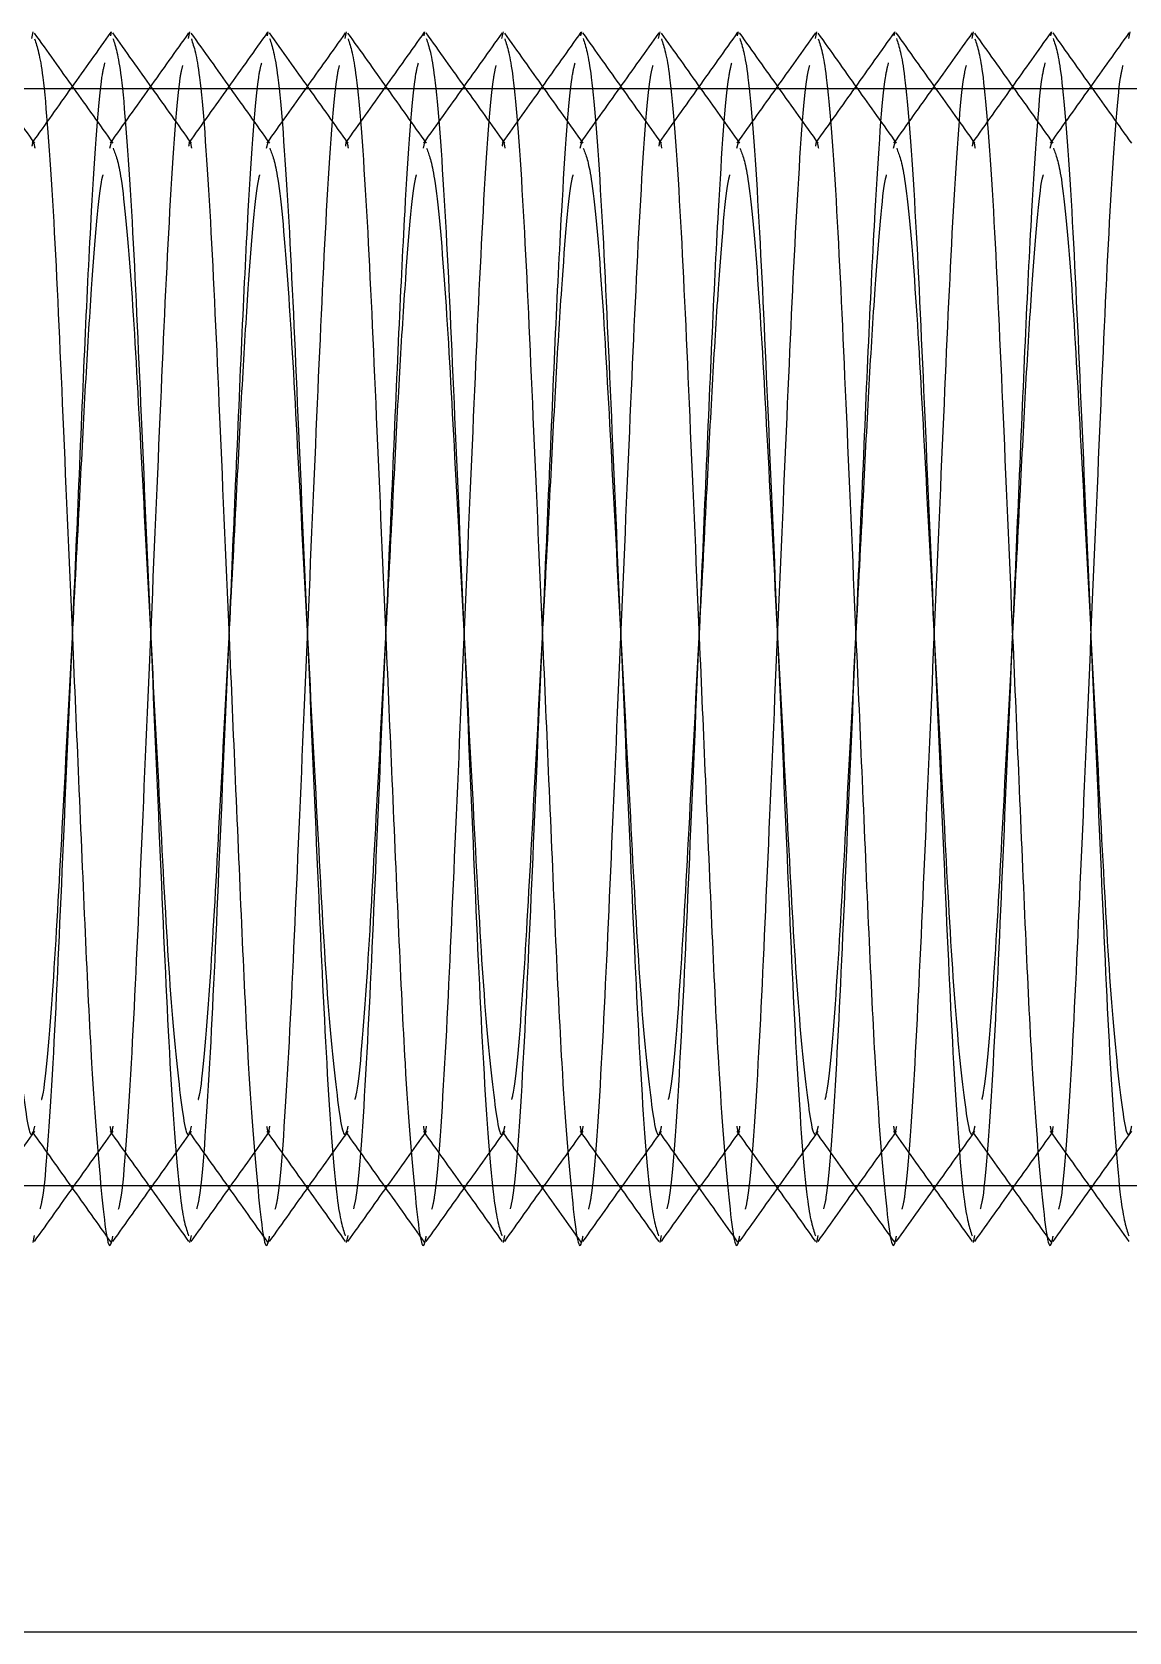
# Model space of a CAD drawing. Header units: metres. Extents: x 0 to 63075, y 0 to 44550.
# Drawn here: x 35874.79 to 35888.79, y 35933.57 to 35953.99 of the extents above; entities that cross this region are included whole.
import ezdxf

# ---------------------------------------------------------------- set-up
doc = ezdxf.new("R2010")
doc.units = ezdxf.units.M
doc.header["$LTSCALE"] = 75
doc.linetypes.add('HIDDEN2', pattern=[4.7625, 3.175, -1.5875])
for name, color, linetype in [('SDM', 7, 'Continuous'), ('SL4', 4, 'Continuous'), ('ST1', 7, 'HIDDEN2')]:
    doc.layers.add(name, color=color, linetype=linetype)

# ---------------------------------------------------------------- blocks, each defined once
blk = doc.blocks.new('A$C6e6623c1')
at = {"layer": 'SL4'}
blk.add_line((390.544, 1610.65), (411.544, 1610.65), dxfattribs=at)
at = {"layer": 'ST1'}
for p, q in [((393.551, 1630.993), (393.569, 1631.077)), ((394.558, 1631.026), (394.569, 1631.077)), ((395.551, 1630.993), (395.569, 1631.077)), ((396.558, 1631.026), (396.569, 1631.077)), ((397.551, 1630.993), (397.569, 1631.077)), ((398.558, 1631.026), (398.569, 1631.077)), ((399.551, 1630.993), (399.569, 1631.077)), ((400.558, 1631.026), (400.569, 1631.077)), ((401.551, 1630.993), (401.569, 1631.077)), ((402.558, 1631.026), (402.569, 1631.077)), ((403.551, 1630.993), (403.569, 1631.077)), ((404.558, 1631.026), (404.569, 1631.077)), ((405.551, 1630.993), (405.569, 1631.077)), ((406.558, 1631.026), (406.569, 1631.077)), ((407.551, 1630.993), (407.569, 1631.077)), ((412.544, 1630.35), (387.544, 1630.35)), ((394.548, 1629.592), (394.569, 1629.671)), ((396.548, 1629.592), (396.569, 1629.671)), ((398.548, 1629.592), (398.569, 1629.671)), ((400.548, 1629.592), (400.569, 1629.671)), ((402.548, 1629.592), (402.569, 1629.671)), ((404.548, 1629.592), (404.569, 1629.671)), ((406.548, 1629.592), (406.569, 1629.671)), ((387.544, 1616.35), (412.544, 1616.35)), ((393.569, 1615.623), (393.587, 1615.711)), ((395.569, 1615.623), (395.587, 1615.711)), ((397.569, 1615.623), (397.587, 1615.711)), ((399.569, 1615.623), (399.587, 1615.711)), ((401.569, 1615.623), (401.587, 1615.711)), ((403.569, 1615.623), (403.587, 1615.711)), ((405.569, 1615.623), (405.587, 1615.711))]:
    blk.add_line(p, q, dxfattribs=at)
for points, knots in [([(393.588, 1629.657), (393.421, 1629.892), (393.086, 1630.362), (392.752, 1630.831), (392.584, 1631.066)], [0, 0, 0, 0, 0.4999369, 1, 1, 1, 1]), ([(394.559, 1631.073), (394.391, 1630.838), (394.057, 1630.369), (393.723, 1629.9), (393.556, 1629.665)], [0, 0, 0, 0, 0.500035, 1, 1, 1, 1]), ([(394.588, 1629.657), (394.421, 1629.892), (394.087, 1630.36), (393.753, 1630.83), (393.586, 1631.064)], [0, 0, 0, 0, 0.49997, 1, 1, 1, 1]), ([(393.587, 1630.989), (393.621, 1630.887), (393.696, 1630.661), (393.825, 1628.939), (393.938, 1626.39), (394.051, 1623.752), (394.152, 1621.425), (394.232, 1619.536), (394.325, 1617.566), (394.448, 1616.096), (394.533, 1615.429), (394.58, 1615.674), (394.586, 1615.704)], [0, 0, 0, 0, 0.105235, 0.232658, 0.35505, 0.481371, 0.557428, 0.64442, 0.730956, 0.858379, 0.982548, 1, 1, 1, 1]), ([(395.552, 1631.065), (395.385, 1630.831), (395.051, 1630.361), (394.716, 1629.892), (394.549, 1629.657)], [0, 0, 0, 0, 0.5000596, 1, 1, 1, 1]), ([(395.588, 1629.657), (395.421, 1629.892), (395.086, 1630.362), (394.752, 1630.831), (394.584, 1631.066)], [0, 0, 0, 0, 0.4999369, 1, 1, 1, 1]), ([(394.586, 1630.996), (394.62, 1630.893), (394.695, 1630.666), (394.825, 1628.94), (394.938, 1626.388), (395.069, 1623.35), (395.199, 1620.312), (395.312, 1617.761), (395.442, 1616.036), (395.517, 1615.81), (395.551, 1615.707)], [0, 0, 0, 0, 0.1105714, 0.242596, 0.3694081, 0.5002899, 0.6311716, 0.7579837, 0.8900083, 1, 1, 1, 1]), ([(396.559, 1631.073), (396.391, 1630.838), (396.057, 1630.369), (395.723, 1629.9), (395.556, 1629.665)], [0, 0, 0, 0, 0.500035, 1, 1, 1, 1]), ([(396.588, 1629.657), (396.421, 1629.892), (396.087, 1630.36), (395.753, 1630.83), (395.586, 1631.064)], [0, 0, 0, 0, 0.49997, 1, 1, 1, 1]), ([(395.587, 1630.989), (395.621, 1630.887), (395.696, 1630.661), (395.825, 1628.939), (395.938, 1626.39), (396.051, 1623.752), (396.152, 1621.425), (396.232, 1619.536), (396.325, 1617.566), (396.448, 1616.096), (396.533, 1615.429), (396.58, 1615.674), (396.586, 1615.704)], [0, 0, 0, 0, 0.105235, 0.232658, 0.35505, 0.481371, 0.557428, 0.64442, 0.730956, 0.858379, 0.982548, 1, 1, 1, 1]), ([(397.552, 1631.065), (397.385, 1630.831), (397.051, 1630.361), (396.716, 1629.892), (396.549, 1629.657)], [0, 0, 0, 0, 0.50006, 1, 1, 1, 1]), ([(397.588, 1629.657), (397.421, 1629.892), (397.086, 1630.362), (396.752, 1630.831), (396.584, 1631.066)], [0, 0, 0, 0, 0.499937, 1, 1, 1, 1]), ([(396.586, 1630.996), (396.62, 1630.893), (396.695, 1630.666), (396.825, 1628.94), (396.938, 1626.388), (397.069, 1623.35), (397.199, 1620.312), (397.312, 1617.761), (397.442, 1616.036), (397.517, 1615.81), (397.551, 1615.707)], [0, 0, 0, 0, 0.110571, 0.242596, 0.369408, 0.50029, 0.631172, 0.757984, 0.890008, 1, 1, 1, 1]), ([(398.559, 1631.073), (398.391, 1630.838), (398.057, 1630.369), (397.723, 1629.9), (397.556, 1629.665)], [0, 0, 0, 0, 0.500035, 1, 1, 1, 1]), ([(398.588, 1629.657), (398.421, 1629.892), (398.087, 1630.36), (397.753, 1630.83), (397.586, 1631.064)], [0, 0, 0, 0, 0.49997, 1, 1, 1, 1]), ([(397.587, 1630.989), (397.621, 1630.887), (397.696, 1630.661), (397.825, 1628.939), (397.938, 1626.39), (398.051, 1623.752), (398.152, 1621.425), (398.232, 1619.536), (398.325, 1617.566), (398.448, 1616.096), (398.533, 1615.429), (398.58, 1615.674), (398.586, 1615.704)], [0, 0, 0, 0, 0.105235, 0.232658, 0.35505, 0.481371, 0.557428, 0.64442, 0.730956, 0.858379, 0.982548, 1, 1, 1, 1]), ([(399.552, 1631.065), (399.385, 1630.831), (399.051, 1630.361), (398.716, 1629.892), (398.549, 1629.657)], [0, 0, 0, 0, 0.50006, 1, 1, 1, 1]), ([(399.588, 1629.657), (399.421, 1629.892), (399.086, 1630.362), (398.752, 1630.831), (398.584, 1631.066)], [0, 0, 0, 0, 0.499937, 1, 1, 1, 1]), ([(398.586, 1630.996), (398.62, 1630.893), (398.695, 1630.666), (398.825, 1628.94), (398.938, 1626.388), (399.069, 1623.35), (399.199, 1620.312), (399.312, 1617.761), (399.442, 1616.036), (399.517, 1615.81), (399.551, 1615.707)], [0, 0, 0, 0, 0.110571, 0.242596, 0.369408, 0.50029, 0.631172, 0.757984, 0.890008, 1, 1, 1, 1]), ([(400.559, 1631.073), (400.391, 1630.838), (400.057, 1630.369), (399.723, 1629.9), (399.556, 1629.665)], [0, 0, 0, 0, 0.500035, 1, 1, 1, 1]), ([(400.588, 1629.657), (400.421, 1629.892), (400.087, 1630.36), (399.753, 1630.83), (399.586, 1631.064)], [0, 0, 0, 0, 0.49997, 1, 1, 1, 1]), ([(399.587, 1630.989), (399.621, 1630.887), (399.696, 1630.661), (399.825, 1628.939), (399.938, 1626.39), (400.051, 1623.752), (400.152, 1621.425), (400.232, 1619.536), (400.325, 1617.566), (400.448, 1616.096), (400.533, 1615.429), (400.58, 1615.674), (400.586, 1615.704)], [0, 0, 0, 0, 0.105235, 0.232658, 0.35505, 0.481371, 0.557428, 0.64442, 0.730956, 0.858379, 0.982548, 1, 1, 1, 1]), ([(401.552, 1631.065), (401.385, 1630.831), (401.051, 1630.361), (400.716, 1629.892), (400.549, 1629.657)], [0, 0, 0, 0, 0.50006, 1, 1, 1, 1]), ([(401.588, 1629.657), (401.421, 1629.892), (401.086, 1630.362), (400.752, 1630.831), (400.584, 1631.066)], [0, 0, 0, 0, 0.499937, 1, 1, 1, 1]), ([(400.586, 1630.996), (400.62, 1630.893), (400.695, 1630.666), (400.825, 1628.94), (400.938, 1626.388), (401.069, 1623.35), (401.199, 1620.312), (401.312, 1617.761), (401.442, 1616.036), (401.517, 1615.81), (401.551, 1615.707)], [0, 0, 0, 0, 0.110571, 0.242596, 0.369408, 0.50029, 0.631172, 0.757984, 0.890008, 1, 1, 1, 1]), ([(402.559, 1631.073), (402.391, 1630.838), (402.057, 1630.369), (401.723, 1629.9), (401.556, 1629.665)], [0, 0, 0, 0, 0.500035, 1, 1, 1, 1]), ([(402.588, 1629.657), (402.421, 1629.892), (402.087, 1630.36), (401.753, 1630.83), (401.586, 1631.064)], [0, 0, 0, 0, 0.49997, 1, 1, 1, 1]), ([(401.587, 1630.989), (401.621, 1630.887), (401.696, 1630.661), (401.825, 1628.939), (401.938, 1626.39), (402.051, 1623.752), (402.152, 1621.425), (402.232, 1619.536), (402.325, 1617.566), (402.448, 1616.096), (402.533, 1615.429), (402.58, 1615.674), (402.586, 1615.704)], [0, 0, 0, 0, 0.105235, 0.232658, 0.35505, 0.481371, 0.557428, 0.64442, 0.730956, 0.858379, 0.982548, 1, 1, 1, 1]), ([(403.552, 1631.065), (403.385, 1630.831), (403.051, 1630.361), (402.716, 1629.892), (402.549, 1629.657)], [0, 0, 0, 0, 0.5000596, 1, 1, 1, 1]), ([(403.588, 1629.657), (403.421, 1629.892), (403.086, 1630.362), (402.752, 1630.831), (402.584, 1631.066)], [0, 0, 0, 0, 0.499937, 1, 1, 1, 1]), ([(402.586, 1630.996), (402.62, 1630.893), (402.695, 1630.666), (402.825, 1628.94), (402.938, 1626.388), (403.069, 1623.35), (403.199, 1620.312), (403.312, 1617.761), (403.442, 1616.036), (403.517, 1615.81), (403.551, 1615.707)], [0, 0, 0, 0, 0.110571, 0.242596, 0.369408, 0.50029, 0.631172, 0.757984, 0.890008, 1, 1, 1, 1]), ([(404.559, 1631.073), (404.391, 1630.838), (404.057, 1630.369), (403.723, 1629.9), (403.556, 1629.665)], [0, 0, 0, 0, 0.500035, 1, 1, 1, 1]), ([(404.588, 1629.657), (404.421, 1629.892), (404.087, 1630.36), (403.753, 1630.83), (403.586, 1631.064)], [0, 0, 0, 0, 0.49997, 1, 1, 1, 1]), ([(403.587, 1630.989), (403.621, 1630.887), (403.696, 1630.661), (403.825, 1628.939), (403.938, 1626.39), (404.051, 1623.752), (404.152, 1621.425), (404.232, 1619.536), (404.325, 1617.566), (404.448, 1616.096), (404.533, 1615.429), (404.58, 1615.674), (404.586, 1615.704)], [0, 0, 0, 0, 0.105235, 0.232658, 0.35505, 0.481371, 0.557428, 0.64442, 0.730956, 0.858379, 0.982548, 1, 1, 1, 1]), ([(405.552, 1631.065), (405.385, 1630.831), (405.051, 1630.361), (404.716, 1629.892), (404.549, 1629.657)], [0, 0, 0, 0, 0.50006, 1, 1, 1, 1]), ([(405.588, 1629.657), (405.421, 1629.892), (405.086, 1630.362), (404.752, 1630.831), (404.584, 1631.066)], [0, 0, 0, 0, 0.499937, 1, 1, 1, 1]), ([(404.586, 1630.996), (404.62, 1630.893), (404.695, 1630.666), (404.825, 1628.94), (404.938, 1626.388), (405.069, 1623.35), (405.199, 1620.312), (405.312, 1617.761), (405.442, 1616.036), (405.517, 1615.81), (405.551, 1615.707)], [0, 0, 0, 0, 0.110571, 0.242596, 0.369408, 0.50029, 0.631172, 0.757984, 0.890008, 1, 1, 1, 1]), ([(406.559, 1631.073), (406.391, 1630.838), (406.057, 1630.369), (405.723, 1629.9), (405.556, 1629.665)], [0, 0, 0, 0, 0.500035, 1, 1, 1, 1]), ([(406.588, 1629.657), (406.421, 1629.892), (406.087, 1630.36), (405.753, 1630.83), (405.586, 1631.064)], [0, 0, 0, 0, 0.49997, 1, 1, 1, 1]), ([(405.587, 1630.989), (405.621, 1630.887), (405.696, 1630.661), (405.825, 1628.939), (405.938, 1626.39), (406.051, 1623.752), (406.152, 1621.425), (406.232, 1619.536), (406.325, 1617.566), (406.448, 1616.096), (406.533, 1615.429), (406.58, 1615.674), (406.586, 1615.704)], [0, 0, 0, 0, 0.105235, 0.232658, 0.35505, 0.481371, 0.557428, 0.64442, 0.730956, 0.858379, 0.982548, 1, 1, 1, 1]), ([(407.552, 1631.065), (407.385, 1630.831), (407.051, 1630.361), (406.716, 1629.892), (406.549, 1629.657)], [0, 0, 0, 0, 0.50006, 1, 1, 1, 1]), ([(407.588, 1629.657), (407.421, 1629.892), (407.086, 1630.362), (406.752, 1630.831), (406.584, 1631.066)], [0, 0, 0, 0, 0.499937, 1, 1, 1, 1]), ([(406.586, 1630.996), (406.62, 1630.893), (406.695, 1630.666), (406.825, 1628.94), (406.938, 1626.388), (407.069, 1623.35), (407.199, 1620.312), (407.312, 1617.761), (407.442, 1616.036), (407.517, 1615.81), (407.551, 1615.707)], [0, 0, 0, 0, 0.1105714, 0.242596, 0.3694081, 0.5002899, 0.6311716, 0.7579837, 0.8900083, 1, 1, 1, 1]), ([(393.659, 1616.054), (393.67, 1616.095), (393.722, 1616.3), (393.826, 1617.797), (393.938, 1620.3), (394.051, 1622.951), (394.152, 1625.272), (394.232, 1627.174), (394.325, 1629.086), (394.418, 1630.428), (394.473, 1630.634), (394.485, 1630.683)], [0, 0, 0, 0, 0.038658, 0.193158, 0.341558, 0.49472, 0.586939, 0.692417, 0.79734, 0.95184, 1, 1, 1, 1]), ([(394.658, 1616.047), (394.669, 1616.089), (394.721, 1616.295), (394.826, 1617.795), (394.938, 1620.303), (395.069, 1623.35), (395.199, 1626.397), (395.311, 1628.904), (395.416, 1630.403), (395.468, 1630.609), (395.479, 1630.651)], [0, 0, 0, 0, 0.040767, 0.196457, 0.346, 0.500342, 0.654684, 0.804227, 0.959916, 1, 1, 1, 1]), ([(395.659, 1616.054), (395.67, 1616.095), (395.722, 1616.3), (395.826, 1617.797), (395.938, 1620.3), (396.051, 1622.951), (396.152, 1625.272), (396.232, 1627.174), (396.325, 1629.086), (396.418, 1630.428), (396.473, 1630.634), (396.485, 1630.683)], [0, 0, 0, 0, 0.038658, 0.193158, 0.341558, 0.49472, 0.586939, 0.692417, 0.79734, 0.95184, 1, 1, 1, 1]), ([(396.658, 1616.047), (396.669, 1616.089), (396.721, 1616.295), (396.826, 1617.795), (396.938, 1620.303), (397.069, 1623.35), (397.199, 1626.397), (397.311, 1628.904), (397.416, 1630.403), (397.468, 1630.609), (397.479, 1630.651)], [0, 0, 0, 0, 0.040767, 0.196457, 0.346, 0.500342, 0.654684, 0.804227, 0.959916, 1, 1, 1, 1]), ([(397.659, 1616.054), (397.67, 1616.095), (397.722, 1616.3), (397.826, 1617.797), (397.938, 1620.3), (398.051, 1622.951), (398.152, 1625.272), (398.232, 1627.174), (398.325, 1629.086), (398.418, 1630.428), (398.473, 1630.634), (398.485, 1630.683)], [0, 0, 0, 0, 0.038658, 0.193158, 0.341558, 0.49472, 0.586939, 0.692417, 0.79734, 0.95184, 1, 1, 1, 1]), ([(398.658, 1616.047), (398.669, 1616.089), (398.721, 1616.295), (398.826, 1617.795), (398.938, 1620.303), (399.069, 1623.35), (399.199, 1626.397), (399.311, 1628.904), (399.416, 1630.403), (399.468, 1630.609), (399.479, 1630.651)], [0, 0, 0, 0, 0.040767, 0.196457, 0.346, 0.500342, 0.654684, 0.804227, 0.959916, 1, 1, 1, 1]), ([(399.659, 1616.054), (399.67, 1616.095), (399.722, 1616.3), (399.826, 1617.797), (399.938, 1620.3), (400.051, 1622.951), (400.152, 1625.272), (400.232, 1627.174), (400.325, 1629.086), (400.418, 1630.428), (400.473, 1630.634), (400.485, 1630.683)], [0, 0, 0, 0, 0.038658, 0.193158, 0.341558, 0.49472, 0.586939, 0.692417, 0.79734, 0.95184, 1, 1, 1, 1]), ([(400.658, 1616.047), (400.669, 1616.089), (400.721, 1616.295), (400.826, 1617.795), (400.938, 1620.303), (401.069, 1623.35), (401.199, 1626.397), (401.311, 1628.904), (401.416, 1630.403), (401.468, 1630.609), (401.479, 1630.651)], [0, 0, 0, 0, 0.040767, 0.196457, 0.346, 0.500342, 0.654684, 0.804227, 0.959916, 1, 1, 1, 1]), ([(401.659, 1616.054), (401.67, 1616.095), (401.722, 1616.3), (401.826, 1617.797), (401.938, 1620.3), (402.051, 1622.951), (402.152, 1625.272), (402.232, 1627.174), (402.325, 1629.086), (402.418, 1630.428), (402.473, 1630.634), (402.485, 1630.683)], [0, 0, 0, 0, 0.038658, 0.193158, 0.341558, 0.49472, 0.586939, 0.692417, 0.79734, 0.95184, 1, 1, 1, 1]), ([(402.658, 1616.047), (402.669, 1616.089), (402.721, 1616.295), (402.826, 1617.795), (402.938, 1620.303), (403.069, 1623.35), (403.199, 1626.397), (403.311, 1628.904), (403.416, 1630.403), (403.468, 1630.609), (403.479, 1630.651)], [0, 0, 0, 0, 0.040767, 0.196457, 0.346, 0.500342, 0.654684, 0.804227, 0.959916, 1, 1, 1, 1]), ([(403.659, 1616.054), (403.67, 1616.095), (403.722, 1616.3), (403.826, 1617.797), (403.938, 1620.3), (404.051, 1622.951), (404.152, 1625.272), (404.232, 1627.174), (404.325, 1629.086), (404.418, 1630.428), (404.473, 1630.634), (404.485, 1630.683)], [0, 0, 0, 0, 0.038658, 0.193158, 0.341558, 0.49472, 0.586939, 0.692417, 0.79734, 0.95184, 1, 1, 1, 1]), ([(404.658, 1616.047), (404.669, 1616.089), (404.721, 1616.295), (404.826, 1617.795), (404.938, 1620.303), (405.069, 1623.35), (405.199, 1626.397), (405.311, 1628.904), (405.416, 1630.403), (405.468, 1630.609), (405.479, 1630.651)], [0, 0, 0, 0, 0.040767, 0.196457, 0.346, 0.500342, 0.654684, 0.804227, 0.959916, 1, 1, 1, 1]), ([(405.659, 1616.054), (405.67, 1616.095), (405.722, 1616.3), (405.826, 1617.797), (405.938, 1620.3), (406.051, 1622.951), (406.152, 1625.272), (406.232, 1627.174), (406.325, 1629.086), (406.418, 1630.428), (406.473, 1630.634), (406.485, 1630.683)], [0, 0, 0, 0, 0.0386582, 0.1931578, 0.3415577, 0.4947199, 0.5869387, 0.6924168, 0.7973402, 0.9518398, 1, 1, 1, 1]), ([(406.658, 1616.047), (406.669, 1616.089), (406.721, 1616.295), (406.826, 1617.795), (406.938, 1620.303), (407.069, 1623.35), (407.199, 1626.397), (407.311, 1628.904), (407.416, 1630.403), (407.468, 1630.609), (407.479, 1630.651)], [0, 0, 0, 0, 0.040767, 0.196457, 0.346, 0.500342, 0.654684, 0.804227, 0.959916, 1, 1, 1, 1]), ([(392.589, 1629.592), (392.622, 1629.509), (392.696, 1629.325), (392.825, 1627.922), (392.938, 1625.836), (393.069, 1623.348), (393.199, 1620.873), (393.312, 1618.747), (393.448, 1617.413), (393.534, 1616.87), (393.582, 1617.077), (393.589, 1617.107)], [0, 0, 0, 0, 0.103385, 0.230773, 0.353124, 0.479408, 0.605692, 0.728043, 0.855432, 0.979562, 1, 1, 1, 1]), ([(393.556, 1629.621), (393.56, 1629.645), (393.571, 1629.704), (393.582, 1629.635), (393.589, 1629.593)], [0, 0, 0, 0, 0.390533, 1, 1, 1, 1]), ([(394.589, 1629.592), (394.622, 1629.509), (394.696, 1629.325), (394.825, 1627.922), (394.938, 1625.836), (395.069, 1623.348), (395.199, 1620.873), (395.312, 1618.747), (395.448, 1617.413), (395.534, 1616.87), (395.582, 1617.077), (395.589, 1617.107)], [0, 0, 0, 0, 0.103385, 0.230773, 0.353124, 0.479408, 0.605692, 0.728043, 0.855432, 0.979562, 1, 1, 1, 1]), ([(395.556, 1629.621), (395.56, 1629.645), (395.571, 1629.704), (395.582, 1629.635), (395.589, 1629.593)], [0, 0, 0, 0, 0.390533, 1, 1, 1, 1]), ([(396.589, 1629.592), (396.622, 1629.509), (396.696, 1629.325), (396.825, 1627.922), (396.938, 1625.836), (397.069, 1623.348), (397.199, 1620.873), (397.312, 1618.747), (397.448, 1617.413), (397.534, 1616.87), (397.582, 1617.077), (397.589, 1617.107)], [0, 0, 0, 0, 0.103385, 0.230773, 0.353124, 0.479408, 0.605692, 0.728043, 0.855432, 0.979562, 1, 1, 1, 1]), ([(397.556, 1629.621), (397.56, 1629.645), (397.571, 1629.704), (397.582, 1629.635), (397.589, 1629.593)], [0, 0, 0, 0, 0.390533, 1, 1, 1, 1]), ([(398.589, 1629.592), (398.622, 1629.509), (398.696, 1629.325), (398.825, 1627.922), (398.938, 1625.836), (399.069, 1623.348), (399.199, 1620.873), (399.312, 1618.747), (399.448, 1617.413), (399.534, 1616.87), (399.582, 1617.077), (399.589, 1617.107)], [0, 0, 0, 0, 0.103385, 0.230773, 0.353124, 0.479408, 0.605692, 0.728043, 0.855432, 0.979562, 1, 1, 1, 1]), ([(399.556, 1629.621), (399.56, 1629.645), (399.571, 1629.704), (399.582, 1629.635), (399.589, 1629.593)], [0, 0, 0, 0, 0.390533, 1, 1, 1, 1]), ([(400.589, 1629.592), (400.622, 1629.509), (400.696, 1629.325), (400.825, 1627.922), (400.938, 1625.836), (401.069, 1623.348), (401.199, 1620.873), (401.312, 1618.747), (401.448, 1617.413), (401.534, 1616.87), (401.582, 1617.077), (401.589, 1617.107)], [0, 0, 0, 0, 0.103385, 0.230773, 0.353124, 0.479408, 0.605692, 0.728043, 0.855432, 0.979562, 1, 1, 1, 1]), ([(401.556, 1629.621), (401.56, 1629.645), (401.571, 1629.704), (401.582, 1629.635), (401.589, 1629.593)], [0, 0, 0, 0, 0.390533, 1, 1, 1, 1]), ([(402.589, 1629.592), (402.622, 1629.509), (402.696, 1629.325), (402.825, 1627.922), (402.938, 1625.836), (403.069, 1623.348), (403.199, 1620.873), (403.312, 1618.747), (403.448, 1617.413), (403.534, 1616.87), (403.582, 1617.077), (403.589, 1617.107)], [0, 0, 0, 0, 0.103385, 0.230773, 0.353124, 0.479408, 0.605692, 0.728043, 0.855432, 0.979562, 1, 1, 1, 1]), ([(403.556, 1629.621), (403.56, 1629.645), (403.571, 1629.704), (403.582, 1629.635), (403.589, 1629.593)], [0, 0, 0, 0, 0.390533, 1, 1, 1, 1]), ([(404.589, 1629.592), (404.622, 1629.509), (404.696, 1629.325), (404.825, 1627.922), (404.938, 1625.836), (405.069, 1623.348), (405.199, 1620.873), (405.312, 1618.747), (405.448, 1617.413), (405.534, 1616.87), (405.582, 1617.077), (405.589, 1617.107)], [0, 0, 0, 0, 0.103385, 0.230773, 0.353124, 0.479408, 0.605692, 0.728043, 0.855432, 0.979562, 1, 1, 1, 1]), ([(405.556, 1629.621), (405.56, 1629.645), (405.571, 1629.704), (405.582, 1629.635), (405.589, 1629.593)], [0, 0, 0, 0, 0.390533, 1, 1, 1, 1]), ([(406.589, 1629.592), (406.622, 1629.509), (406.696, 1629.325), (406.825, 1627.922), (406.938, 1625.836), (407.069, 1623.348), (407.199, 1620.873), (407.312, 1618.747), (407.448, 1617.413), (407.534, 1616.87), (407.582, 1617.077), (407.589, 1617.107)], [0, 0, 0, 0, 0.103385, 0.230773, 0.353124, 0.479408, 0.605692, 0.728043, 0.855432, 0.979562, 1, 1, 1, 1]), ([(393.676, 1617.446), (393.681, 1617.463), (393.727, 1617.628), (393.826, 1618.819), (393.938, 1620.852), (394.057, 1623.13), (394.161, 1625.081), (394.238, 1626.611), (394.328, 1628.063), (394.41, 1629.072), (394.456, 1629.236), (394.461, 1629.253)], [0, 0, 0, 0, 0.0191483, 0.1819613, 0.3383353, 0.4997364, 0.6175161, 0.7178528, 0.8186194, 0.9814324, 1, 1, 1, 1]), ([(395.676, 1617.446), (395.681, 1617.463), (395.727, 1617.628), (395.826, 1618.819), (395.938, 1620.852), (396.057, 1623.13), (396.161, 1625.081), (396.238, 1626.611), (396.328, 1628.063), (396.41, 1629.072), (396.456, 1629.236), (396.461, 1629.253)], [0, 0, 0, 0, 0.019148, 0.181961, 0.338335, 0.499736, 0.617516, 0.717853, 0.818619, 0.981432, 1, 1, 1, 1]), ([(397.676, 1617.446), (397.681, 1617.463), (397.727, 1617.628), (397.826, 1618.819), (397.938, 1620.852), (398.057, 1623.13), (398.161, 1625.081), (398.238, 1626.611), (398.328, 1628.063), (398.41, 1629.072), (398.456, 1629.236), (398.461, 1629.253)], [0, 0, 0, 0, 0.019148, 0.181961, 0.338335, 0.499736, 0.617516, 0.717853, 0.818619, 0.981432, 1, 1, 1, 1]), ([(399.676, 1617.446), (399.681, 1617.463), (399.727, 1617.628), (399.826, 1618.819), (399.938, 1620.852), (400.057, 1623.13), (400.161, 1625.081), (400.238, 1626.611), (400.328, 1628.063), (400.41, 1629.072), (400.456, 1629.236), (400.461, 1629.253)], [0, 0, 0, 0, 0.0191483, 0.1819613, 0.3383353, 0.4997364, 0.6175161, 0.7178528, 0.8186194, 0.9814324, 1, 1, 1, 1]), ([(401.676, 1617.446), (401.681, 1617.463), (401.727, 1617.628), (401.826, 1618.819), (401.938, 1620.852), (402.057, 1623.13), (402.161, 1625.081), (402.238, 1626.611), (402.328, 1628.063), (402.41, 1629.072), (402.456, 1629.236), (402.461, 1629.253)], [0, 0, 0, 0, 0.0191483, 0.1819613, 0.3383353, 0.4997364, 0.6175161, 0.7178528, 0.8186194, 0.9814324, 1, 1, 1, 1]), ([(403.676, 1617.446), (403.681, 1617.463), (403.727, 1617.628), (403.826, 1618.819), (403.938, 1620.852), (404.057, 1623.13), (404.161, 1625.081), (404.238, 1626.611), (404.328, 1628.063), (404.41, 1629.072), (404.456, 1629.236), (404.461, 1629.253)], [0, 0, 0, 0, 0.019148, 0.181961, 0.338335, 0.499736, 0.617516, 0.717853, 0.818619, 0.981432, 1, 1, 1, 1]), ([(405.676, 1617.446), (405.681, 1617.463), (405.727, 1617.628), (405.826, 1618.819), (405.938, 1620.852), (406.057, 1623.13), (406.161, 1625.081), (406.238, 1626.611), (406.328, 1628.063), (406.41, 1629.072), (406.456, 1629.236), (406.461, 1629.253)], [0, 0, 0, 0, 0.019148, 0.181961, 0.338335, 0.499736, 0.617516, 0.717853, 0.818619, 0.981432, 1, 1, 1, 1]), ([(392.584, 1615.634), (392.752, 1615.869), (393.086, 1616.338), (393.421, 1616.808), (393.588, 1617.043)], [0, 0, 0, 0, 0.5000631, 1, 1, 1, 1]), ([(393.556, 1617.035), (393.723, 1616.8), (394.057, 1616.331), (394.391, 1615.862), (394.559, 1615.627)], [0, 0, 0, 0, 0.499965, 1, 1, 1, 1]), ([(393.586, 1615.636), (393.753, 1615.87), (394.087, 1616.34), (394.421, 1616.808), (394.588, 1617.043)], [0, 0, 0, 0, 0.50003, 1, 1, 1, 1]), ([(394.548, 1617.108), (394.555, 1617.068), (394.569, 1616.989), (394.582, 1617.068), (394.589, 1617.108)], [0, 0, 0, 0, 0.50176, 1, 1, 1, 1]), ([(394.549, 1617.043), (394.716, 1616.808), (395.051, 1616.339), (395.385, 1615.869), (395.552, 1615.635)], [0, 0, 0, 0, 0.49994, 1, 1, 1, 1]), ([(394.584, 1615.634), (394.752, 1615.869), (395.086, 1616.338), (395.421, 1616.808), (395.588, 1617.043)], [0, 0, 0, 0, 0.5000631, 1, 1, 1, 1]), ([(395.556, 1617.035), (395.723, 1616.8), (396.057, 1616.331), (396.391, 1615.862), (396.559, 1615.627)], [0, 0, 0, 0, 0.499965, 1, 1, 1, 1]), ([(395.586, 1615.636), (395.753, 1615.87), (396.087, 1616.34), (396.421, 1616.808), (396.588, 1617.043)], [0, 0, 0, 0, 0.50003, 1, 1, 1, 1]), ([(396.548, 1617.108), (396.555, 1617.068), (396.569, 1616.989), (396.582, 1617.068), (396.589, 1617.108)], [0, 0, 0, 0, 0.50176, 1, 1, 1, 1]), ([(396.549, 1617.043), (396.716, 1616.808), (397.051, 1616.339), (397.385, 1615.869), (397.552, 1615.635)], [0, 0, 0, 0, 0.49994, 1, 1, 1, 1]), ([(396.584, 1615.634), (396.752, 1615.869), (397.086, 1616.338), (397.421, 1616.808), (397.588, 1617.043)], [0, 0, 0, 0, 0.500063, 1, 1, 1, 1]), ([(397.556, 1617.035), (397.723, 1616.8), (398.057, 1616.331), (398.391, 1615.862), (398.559, 1615.627)], [0, 0, 0, 0, 0.499965, 1, 1, 1, 1]), ([(397.586, 1615.636), (397.753, 1615.87), (398.087, 1616.34), (398.421, 1616.808), (398.588, 1617.043)], [0, 0, 0, 0, 0.50003, 1, 1, 1, 1]), ([(398.548, 1617.108), (398.555, 1617.068), (398.569, 1616.989), (398.582, 1617.068), (398.589, 1617.108)], [0, 0, 0, 0, 0.50176, 1, 1, 1, 1]), ([(398.549, 1617.043), (398.716, 1616.808), (399.051, 1616.339), (399.385, 1615.869), (399.552, 1615.635)], [0, 0, 0, 0, 0.49994, 1, 1, 1, 1]), ([(398.584, 1615.634), (398.752, 1615.869), (399.086, 1616.338), (399.421, 1616.808), (399.588, 1617.043)], [0, 0, 0, 0, 0.500063, 1, 1, 1, 1]), ([(399.556, 1617.035), (399.723, 1616.8), (400.057, 1616.331), (400.391, 1615.862), (400.559, 1615.627)], [0, 0, 0, 0, 0.499965, 1, 1, 1, 1]), ([(399.586, 1615.636), (399.753, 1615.87), (400.087, 1616.34), (400.421, 1616.808), (400.588, 1617.043)], [0, 0, 0, 0, 0.50003, 1, 1, 1, 1]), ([(400.548, 1617.108), (400.555, 1617.068), (400.569, 1616.989), (400.582, 1617.068), (400.589, 1617.108)], [0, 0, 0, 0, 0.50176, 1, 1, 1, 1]), ([(400.549, 1617.043), (400.716, 1616.808), (401.051, 1616.339), (401.385, 1615.869), (401.552, 1615.635)], [0, 0, 0, 0, 0.49994, 1, 1, 1, 1]), ([(400.584, 1615.634), (400.752, 1615.869), (401.086, 1616.338), (401.421, 1616.808), (401.588, 1617.043)], [0, 0, 0, 0, 0.500063, 1, 1, 1, 1]), ([(401.556, 1617.035), (401.723, 1616.8), (402.057, 1616.331), (402.391, 1615.862), (402.559, 1615.627)], [0, 0, 0, 0, 0.499965, 1, 1, 1, 1]), ([(401.586, 1615.636), (401.753, 1615.87), (402.087, 1616.34), (402.421, 1616.808), (402.588, 1617.043)], [0, 0, 0, 0, 0.50003, 1, 1, 1, 1]), ([(402.548, 1617.108), (402.555, 1617.068), (402.569, 1616.989), (402.582, 1617.068), (402.589, 1617.108)], [0, 0, 0, 0, 0.50176, 1, 1, 1, 1]), ([(402.549, 1617.043), (402.716, 1616.808), (403.051, 1616.339), (403.385, 1615.869), (403.552, 1615.635)], [0, 0, 0, 0, 0.49994, 1, 1, 1, 1]), ([(402.584, 1615.634), (402.752, 1615.869), (403.086, 1616.338), (403.421, 1616.808), (403.588, 1617.043)], [0, 0, 0, 0, 0.500063, 1, 1, 1, 1]), ([(403.556, 1617.035), (403.723, 1616.8), (404.057, 1616.331), (404.391, 1615.862), (404.559, 1615.627)], [0, 0, 0, 0, 0.499965, 1, 1, 1, 1]), ([(403.586, 1615.636), (403.753, 1615.87), (404.087, 1616.34), (404.421, 1616.808), (404.588, 1617.043)], [0, 0, 0, 0, 0.50003, 1, 1, 1, 1]), ([(404.548, 1617.108), (404.555, 1617.068), (404.569, 1616.989), (404.582, 1617.068), (404.589, 1617.108)], [0, 0, 0, 0, 0.50176, 1, 1, 1, 1]), ([(404.549, 1617.043), (404.716, 1616.808), (405.051, 1616.339), (405.385, 1615.869), (405.552, 1615.635)], [0, 0, 0, 0, 0.49994, 1, 1, 1, 1]), ([(404.584, 1615.634), (404.752, 1615.869), (405.086, 1616.338), (405.421, 1616.808), (405.588, 1617.043)], [0, 0, 0, 0, 0.500063, 1, 1, 1, 1]), ([(405.556, 1617.035), (405.723, 1616.8), (406.057, 1616.331), (406.391, 1615.862), (406.559, 1615.627)], [0, 0, 0, 0, 0.499965, 1, 1, 1, 1]), ([(405.586, 1615.636), (405.753, 1615.87), (406.087, 1616.34), (406.421, 1616.808), (406.588, 1617.043)], [0, 0, 0, 0, 0.50003, 1, 1, 1, 1]), ([(406.548, 1617.108), (406.555, 1617.068), (406.569, 1616.989), (406.582, 1617.068), (406.589, 1617.108)], [0, 0, 0, 0, 0.50176, 1, 1, 1, 1]), ([(406.549, 1617.043), (406.716, 1616.808), (407.051, 1616.339), (407.385, 1615.869), (407.552, 1615.635)], [0, 0, 0, 0, 0.49994, 1, 1, 1, 1]), ([(406.584, 1615.634), (406.752, 1615.869), (407.086, 1616.338), (407.421, 1616.808), (407.588, 1617.043)], [0, 0, 0, 0, 0.500063, 1, 1, 1, 1])]:
    blk.add_open_spline(points, degree=3, knots=knots, dxfattribs=at)

msp = doc.modelspace()

# ---------------------------------------------------------------- block references
at = {"layer": 'SDM'}
msp.add_blockref('A$C6e6623c1', (35481.239, 34322.916), dxfattribs=at)

doc.saveas('drawing.dxf')
